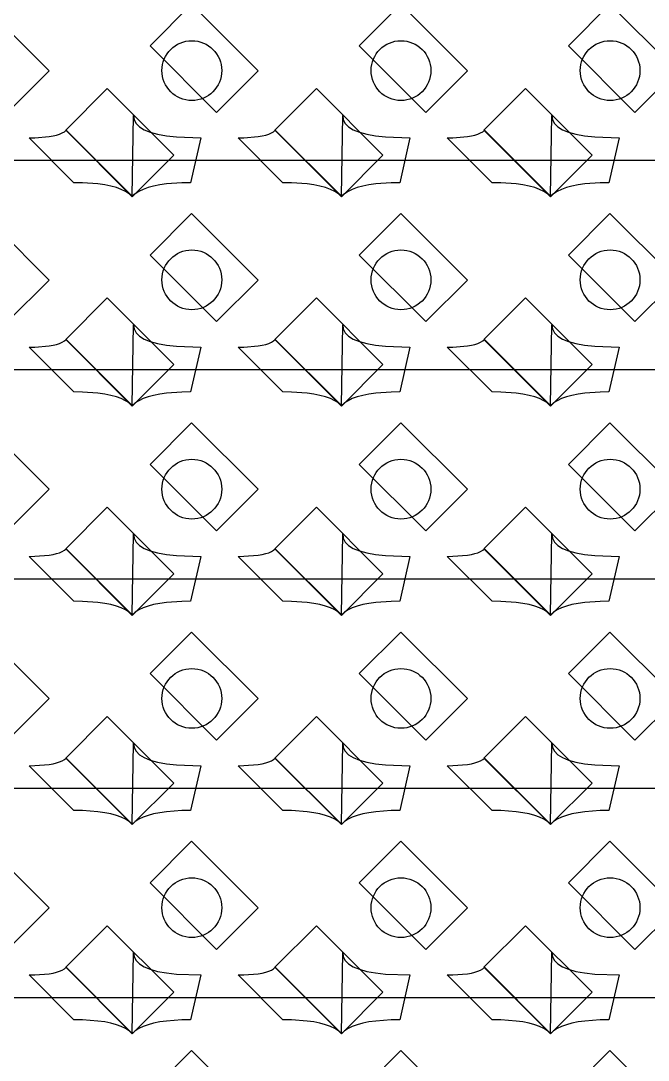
# Model space of a CAD drawing. Header units: inches. Extents: x 0.07 to 4.39, y 0.05 to 2.95.
# Drawn here: x 1.2628 to 1.4728, y 0.829 to 1.1767 of the extents above; entities that cross this region are included whole.
import ezdxf

# ---------------------------------------------------------------- set-up
doc = ezdxf.new("R2010")
doc.units = ezdxf.units.IN
doc.header["$MEASUREMENT"] = 0
doc.layers.add('Top Layer', color=1, linetype='Continuous')

# ---------------------------------------------------------------- blocks, each defined once
blk = doc.blocks.new('0805_P_______________798')
at = {"layer": 'Top Layer'}
for p, q in [((-0.03937, 0.01575), (-0.01969, 0.01575)), ((-0.03937, -0.01575), (-0.03937, 0.01575)), ((-0.01969, 0.01575), (-0.01969, -0.01575)), ((0.01969, 0.01575), (0.03937, 0.01575)), ((0.01969, -0.01575), (0.01969, 0.01575)), ((0.03937, 0.01575), (0.03937, -0.01575)), ((-0.01969, -0.01575), (-0.03937, -0.01575)), ((0.03937, -0.01575), (0.01969, -0.01575))]:
    blk.add_line(p, q, dxfattribs=at)
blk = doc.blocks.new('0805_P_______________799')
at = {"layer": 'Top Layer'}
for p, q in [((-0.03937, 0.01575), (-0.01969, 0.01575)), ((-0.03937, -0.01575), (-0.03937, 0.01575)), ((-0.01969, 0.01575), (-0.01969, -0.01575)), ((0.01969, 0.01575), (0.03937, 0.01575)), ((0.01969, -0.01575), (0.01969, 0.01575)), ((0.03937, 0.01575), (0.03937, -0.01575)), ((-0.01969, -0.01575), (-0.03937, -0.01575)), ((0.03937, -0.01575), (0.01969, -0.01575))]:
    blk.add_line(p, q, dxfattribs=at)
blk = doc.blocks.new('0805_P_______________800')
at = {"layer": 'Top Layer'}
for p, q in [((-0.03937, 0.01575), (-0.01969, 0.01575)), ((-0.03937, -0.01575), (-0.03937, 0.01575)), ((-0.01969, 0.01575), (-0.01969, -0.01575)), ((0.01969, 0.01575), (0.03937, 0.01575)), ((0.01969, -0.01575), (0.01969, 0.01575)), ((0.03937, 0.01575), (0.03937, -0.01575)), ((-0.01969, -0.01575), (-0.03937, -0.01575)), ((0.03937, -0.01575), (0.01969, -0.01575))]:
    blk.add_line(p, q, dxfattribs=at)
blk = doc.blocks.new('0805_P_______________801')
at = {"layer": 'Top Layer'}
for p, q in [((-0.03937, 0.01575), (-0.01969, 0.01575)), ((-0.03937, -0.01575), (-0.03937, 0.01575)), ((-0.01969, 0.01575), (-0.01969, -0.01575)), ((0.01969, 0.01575), (0.03937, 0.01575)), ((0.01969, -0.01575), (0.01969, 0.01575)), ((0.03937, 0.01575), (0.03937, -0.01575)), ((-0.01969, -0.01575), (-0.03937, -0.01575)), ((0.03937, -0.01575), (0.01969, -0.01575))]:
    blk.add_line(p, q, dxfattribs=at)
blk = doc.blocks.new('0805_P_______________838')
at = {"layer": 'Top Layer'}
for p, q in [((-0.03937, 0.01575), (-0.01969, 0.01575)), ((-0.03937, -0.01575), (-0.03937, 0.01575)), ((-0.01969, 0.01575), (-0.01969, -0.01575)), ((0.01969, 0.01575), (0.03937, 0.01575)), ((0.01969, -0.01575), (0.01969, 0.01575)), ((0.03937, 0.01575), (0.03937, -0.01575)), ((-0.01969, -0.01575), (-0.03937, -0.01575)), ((0.03937, -0.01575), (0.01969, -0.01575))]:
    blk.add_line(p, q, dxfattribs=at)
blk = doc.blocks.new('0805_P_______________839')
at = {"layer": 'Top Layer'}
for p, q in [((-0.03937, 0.01575), (-0.01969, 0.01575)), ((-0.03937, -0.01575), (-0.03937, 0.01575)), ((-0.01969, 0.01575), (-0.01969, -0.01575)), ((0.01969, 0.01575), (0.03937, 0.01575)), ((0.01969, -0.01575), (0.01969, 0.01575)), ((0.03937, 0.01575), (0.03937, -0.01575)), ((-0.01969, -0.01575), (-0.03937, -0.01575)), ((0.03937, -0.01575), (0.01969, -0.01575))]:
    blk.add_line(p, q, dxfattribs=at)
blk = doc.blocks.new('0805_P_______________840')
at = {"layer": 'Top Layer'}
for p, q in [((-0.03937, 0.01575), (-0.01969, 0.01575)), ((-0.03937, -0.01575), (-0.03937, 0.01575)), ((-0.01969, 0.01575), (-0.01969, -0.01575)), ((0.01969, 0.01575), (0.03937, 0.01575)), ((0.01969, -0.01575), (0.01969, 0.01575)), ((0.03937, 0.01575), (0.03937, -0.01575)), ((-0.01969, -0.01575), (-0.03937, -0.01575)), ((0.03937, -0.01575), (0.01969, -0.01575))]:
    blk.add_line(p, q, dxfattribs=at)
blk = doc.blocks.new('0805_P_______________841')
at = {"layer": 'Top Layer'}
for p, q in [((-0.03937, 0.01575), (-0.01969, 0.01575)), ((-0.03937, -0.01575), (-0.03937, 0.01575)), ((-0.01969, 0.01575), (-0.01969, -0.01575)), ((0.01969, 0.01575), (0.03937, 0.01575)), ((0.01969, -0.01575), (0.01969, 0.01575)), ((0.03937, 0.01575), (0.03937, -0.01575)), ((-0.01969, -0.01575), (-0.03937, -0.01575)), ((0.03937, -0.01575), (0.01969, -0.01575))]:
    blk.add_line(p, q, dxfattribs=at)
blk = doc.blocks.new('0805_P_______________878')
at = {"layer": 'Top Layer'}
for p, q in [((-0.03937, 0.01575), (-0.01969, 0.01575)), ((-0.03937, -0.01575), (-0.03937, 0.01575)), ((-0.01969, 0.01575), (-0.01969, -0.01575)), ((0.01969, 0.01575), (0.03937, 0.01575)), ((0.01969, -0.01575), (0.01969, 0.01575)), ((0.03937, 0.01575), (0.03937, -0.01575)), ((-0.01969, -0.01575), (-0.03937, -0.01575)), ((0.03937, -0.01575), (0.01969, -0.01575))]:
    blk.add_line(p, q, dxfattribs=at)
blk = doc.blocks.new('0805_P_______________879')
at = {"layer": 'Top Layer'}
for p, q in [((-0.03937, 0.01575), (-0.01969, 0.01575)), ((-0.03937, -0.01575), (-0.03937, 0.01575)), ((-0.01969, 0.01575), (-0.01969, -0.01575)), ((0.01969, 0.01575), (0.03937, 0.01575)), ((0.01969, -0.01575), (0.01969, 0.01575)), ((0.03937, 0.01575), (0.03937, -0.01575)), ((-0.01969, -0.01575), (-0.03937, -0.01575)), ((0.03937, -0.01575), (0.01969, -0.01575))]:
    blk.add_line(p, q, dxfattribs=at)
blk = doc.blocks.new('0805_P_______________880')
at = {"layer": 'Top Layer'}
for p, q in [((-0.03937, 0.01575), (-0.01969, 0.01575)), ((-0.03937, -0.01575), (-0.03937, 0.01575)), ((-0.01969, 0.01575), (-0.01969, -0.01575)), ((0.01969, 0.01575), (0.03937, 0.01575)), ((0.01969, -0.01575), (0.01969, 0.01575)), ((0.03937, 0.01575), (0.03937, -0.01575)), ((-0.01969, -0.01575), (-0.03937, -0.01575)), ((0.03937, -0.01575), (0.01969, -0.01575))]:
    blk.add_line(p, q, dxfattribs=at)
blk = doc.blocks.new('0805_P_______________881')
at = {"layer": 'Top Layer'}
for p, q in [((-0.03937, 0.01575), (-0.01969, 0.01575)), ((-0.03937, -0.01575), (-0.03937, 0.01575)), ((-0.01969, 0.01575), (-0.01969, -0.01575)), ((0.01969, 0.01575), (0.03937, 0.01575)), ((0.01969, -0.01575), (0.01969, 0.01575)), ((0.03937, 0.01575), (0.03937, -0.01575)), ((-0.01969, -0.01575), (-0.03937, -0.01575)), ((0.03937, -0.01575), (0.01969, -0.01575))]:
    blk.add_line(p, q, dxfattribs=at)
blk = doc.blocks.new('0805_P_______________918')
at = {"layer": 'Top Layer'}
for p, q in [((-0.03937, 0.01575), (-0.01969, 0.01575)), ((-0.03937, -0.01575), (-0.03937, 0.01575)), ((-0.01969, 0.01575), (-0.01969, -0.01575)), ((0.01969, 0.01575), (0.03937, 0.01575)), ((0.01969, -0.01575), (0.01969, 0.01575)), ((0.03937, 0.01575), (0.03937, -0.01575)), ((-0.01969, -0.01575), (-0.03937, -0.01575)), ((0.03937, -0.01575), (0.01969, -0.01575))]:
    blk.add_line(p, q, dxfattribs=at)
blk = doc.blocks.new('0805_P_______________919')
at = {"layer": 'Top Layer'}
for p, q in [((-0.03937, 0.01575), (-0.01969, 0.01575)), ((-0.03937, -0.01575), (-0.03937, 0.01575)), ((-0.01969, 0.01575), (-0.01969, -0.01575)), ((0.01969, 0.01575), (0.03937, 0.01575)), ((0.01969, -0.01575), (0.01969, 0.01575)), ((0.03937, 0.01575), (0.03937, -0.01575)), ((-0.01969, -0.01575), (-0.03937, -0.01575)), ((0.03937, -0.01575), (0.01969, -0.01575))]:
    blk.add_line(p, q, dxfattribs=at)
blk = doc.blocks.new('0805_P_______________920')
at = {"layer": 'Top Layer'}
for p, q in [((-0.03937, 0.01575), (-0.01969, 0.01575)), ((-0.03937, -0.01575), (-0.03937, 0.01575)), ((-0.01969, 0.01575), (-0.01969, -0.01575)), ((0.01969, 0.01575), (0.03937, 0.01575)), ((0.01969, -0.01575), (0.01969, 0.01575)), ((0.03937, 0.01575), (0.03937, -0.01575)), ((-0.01969, -0.01575), (-0.03937, -0.01575)), ((0.03937, -0.01575), (0.01969, -0.01575))]:
    blk.add_line(p, q, dxfattribs=at)
blk = doc.blocks.new('0805_P_______________921')
at = {"layer": 'Top Layer'}
for p, q in [((-0.03937, 0.01575), (-0.01969, 0.01575)), ((-0.03937, -0.01575), (-0.03937, 0.01575)), ((-0.01969, 0.01575), (-0.01969, -0.01575)), ((0.01969, 0.01575), (0.03937, 0.01575)), ((0.01969, -0.01575), (0.01969, 0.01575)), ((0.03937, 0.01575), (0.03937, -0.01575)), ((-0.01969, -0.01575), (-0.03937, -0.01575)), ((0.03937, -0.01575), (0.01969, -0.01575))]:
    blk.add_line(p, q, dxfattribs=at)
blk = doc.blocks.new('0805_P_______________958')
at = {"layer": 'Top Layer'}
for p, q in [((-0.03937, 0.01575), (-0.01969, 0.01575)), ((-0.03937, -0.01575), (-0.03937, 0.01575)), ((-0.01969, 0.01575), (-0.01969, -0.01575)), ((0.01969, 0.01575), (0.03937, 0.01575)), ((0.01969, -0.01575), (0.01969, 0.01575)), ((0.03937, 0.01575), (0.03937, -0.01575)), ((-0.01969, -0.01575), (-0.03937, -0.01575)), ((0.03937, -0.01575), (0.01969, -0.01575))]:
    blk.add_line(p, q, dxfattribs=at)
blk = doc.blocks.new('0805_P_______________959')
at = {"layer": 'Top Layer'}
for p, q in [((-0.03937, 0.01575), (-0.01969, 0.01575)), ((-0.03937, -0.01575), (-0.03937, 0.01575)), ((-0.01969, 0.01575), (-0.01969, -0.01575)), ((0.01969, 0.01575), (0.03937, 0.01575)), ((0.01969, -0.01575), (0.01969, 0.01575)), ((0.03937, 0.01575), (0.03937, -0.01575)), ((-0.01969, -0.01575), (-0.03937, -0.01575)), ((0.03937, -0.01575), (0.01969, -0.01575))]:
    blk.add_line(p, q, dxfattribs=at)
blk = doc.blocks.new('0805_P_______________960')
at = {"layer": 'Top Layer'}
for p, q in [((-0.03937, 0.01575), (-0.01969, 0.01575)), ((-0.03937, -0.01575), (-0.03937, 0.01575)), ((-0.01969, 0.01575), (-0.01969, -0.01575)), ((0.01969, 0.01575), (0.03937, 0.01575)), ((0.01969, -0.01575), (0.01969, 0.01575)), ((0.03937, 0.01575), (0.03937, -0.01575)), ((-0.01969, -0.01575), (-0.03937, -0.01575)), ((0.03937, -0.01575), (0.01969, -0.01575))]:
    blk.add_line(p, q, dxfattribs=at)
blk = doc.blocks.new('0805_P_______________961')
at = {"layer": 'Top Layer'}
for p, q in [((-0.03937, 0.01575), (-0.01969, 0.01575)), ((-0.03937, -0.01575), (-0.03937, 0.01575)), ((-0.01969, 0.01575), (-0.01969, -0.01575)), ((0.01969, 0.01575), (0.03937, 0.01575)), ((0.01969, -0.01575), (0.01969, 0.01575)), ((0.03937, 0.01575), (0.03937, -0.01575)), ((-0.01969, -0.01575), (-0.03937, -0.01575)), ((0.03937, -0.01575), (0.01969, -0.01575))]:
    blk.add_line(p, q, dxfattribs=at)
blk = doc.blocks.new('0805_P_______________998')
at = {"layer": 'Top Layer'}
for p, q in [((-0.03937, 0.01575), (-0.01969, 0.01575)), ((-0.03937, -0.01575), (-0.03937, 0.01575)), ((-0.01969, 0.01575), (-0.01969, -0.01575)), ((0.01969, 0.01575), (0.03937, 0.01575)), ((0.01969, -0.01575), (0.01969, 0.01575)), ((0.03937, 0.01575), (0.03937, -0.01575)), ((-0.01969, -0.01575), (-0.03937, -0.01575)), ((0.03937, -0.01575), (0.01969, -0.01575))]:
    blk.add_line(p, q, dxfattribs=at)
blk = doc.blocks.new('0805_P_______________999')
at = {"layer": 'Top Layer'}
for p, q in [((-0.03937, 0.01575), (-0.01969, 0.01575)), ((-0.03937, -0.01575), (-0.03937, 0.01575)), ((-0.01969, 0.01575), (-0.01969, -0.01575)), ((0.01969, 0.01575), (0.03937, 0.01575)), ((0.01969, -0.01575), (0.01969, 0.01575)), ((0.03937, 0.01575), (0.03937, -0.01575)), ((-0.01969, -0.01575), (-0.03937, -0.01575)), ((0.03937, -0.01575), (0.01969, -0.01575))]:
    blk.add_line(p, q, dxfattribs=at)
blk = doc.blocks.new('0805_P_______________1000')
at = {"layer": 'Top Layer'}
for p, q in [((-0.03937, 0.01575), (-0.01969, 0.01575)), ((-0.03937, -0.01575), (-0.03937, 0.01575)), ((-0.01969, 0.01575), (-0.01969, -0.01575)), ((0.01969, 0.01575), (0.03937, 0.01575)), ((0.01969, -0.01575), (0.01969, 0.01575)), ((0.03937, 0.01575), (0.03937, -0.01575)), ((-0.01969, -0.01575), (-0.03937, -0.01575)), ((0.03937, -0.01575), (0.01969, -0.01575))]:
    blk.add_line(p, q, dxfattribs=at)
blk = doc.blocks.new('0805_P_______________1001')
at = {"layer": 'Top Layer'}
for p, q in [((-0.03937, 0.01575), (-0.01969, 0.01575)), ((-0.03937, -0.01575), (-0.03937, 0.01575)), ((-0.01969, 0.01575), (-0.01969, -0.01575)), ((0.01969, 0.01575), (0.03937, 0.01575)), ((0.01969, -0.01575), (0.01969, 0.01575)), ((0.03937, 0.01575), (0.03937, -0.01575)), ((-0.01969, -0.01575), (-0.03937, -0.01575)), ((0.03937, -0.01575), (0.01969, -0.01575))]:
    blk.add_line(p, q, dxfattribs=at)

msp = doc.modelspace()

# ---------------------------------------------------------------- linework, layer by layer
at = {"layer": 'Top Layer'}
for p, q in [((1.30005, 1.11795), (1.30051, 1.145)), ((1.30051, 1.145), (1.30071, 1.14358)), ((1.37005, 1.11795), (1.37051, 1.145)), ((1.37051, 1.145), (1.37071, 1.14358)), ((1.44005, 1.11795), (1.44051, 1.145)), ((1.44051, 1.145), (1.44071, 1.14358)), ((1.30071, 1.14358), (1.30137, 1.1423)), ((1.30137, 1.1423), (1.30248, 1.14118)), ((1.30248, 1.14118), (1.30405, 1.1402)), ((1.37071, 1.14358), (1.37137, 1.1423)), ((1.37137, 1.1423), (1.37248, 1.14118)), ((1.37248, 1.14118), (1.37405, 1.1402)), ((1.44071, 1.14358), (1.44137, 1.1423)), ((1.44137, 1.1423), (1.44248, 1.14118)), ((1.44248, 1.14118), (1.44405, 1.1402)), ((1.26551, 1.1375), (1.26741, 1.13753)), ((1.28051, 1.1225), (1.26551, 1.1375)), ((1.26741, 1.13753), (1.27225, 1.13791)), ((1.27225, 1.13791), (1.27356, 1.13814)), ((1.27356, 1.13814), (1.27474, 1.13842)), ((1.27474, 1.13842), (1.27576, 1.13875)), ((1.27576, 1.13875), (1.27664, 1.13914)), ((1.27664, 1.13914), (1.27737, 1.13957)), ((1.27737, 1.13957), (1.27795, 1.14006)), ((1.27795, 1.14006), (1.30005, 1.11795)), ((1.30405, 1.1402), (1.30607, 1.13938)), ((1.30607, 1.13938), (1.30855, 1.1387)), ((1.30855, 1.1387), (1.31148, 1.13817)), ((1.31148, 1.13817), (1.31487, 1.1378)), ((1.31487, 1.1378), (1.32301, 1.1375)), ((1.32301, 1.1375), (1.3196, 1.1225)), ((1.33551, 1.1375), (1.33741, 1.13753)), ((1.35051, 1.1225), (1.33551, 1.1375)), ((1.33741, 1.13753), (1.34225, 1.13791)), ((1.34225, 1.13791), (1.34356, 1.13814)), ((1.34356, 1.13814), (1.34474, 1.13842)), ((1.34474, 1.13842), (1.34576, 1.13875)), ((1.34576, 1.13875), (1.34664, 1.13914)), ((1.34664, 1.13914), (1.34737, 1.13957)), ((1.34737, 1.13957), (1.34795, 1.14006)), ((1.34795, 1.14006), (1.37005, 1.11795)), ((1.37405, 1.1402), (1.37607, 1.13938)), ((1.37607, 1.13938), (1.37855, 1.1387)), ((1.37855, 1.1387), (1.38148, 1.13817)), ((1.38148, 1.13817), (1.38487, 1.1378)), ((1.38487, 1.1378), (1.39301, 1.1375)), ((1.39301, 1.1375), (1.3896, 1.1225)), ((1.40551, 1.1375), (1.40741, 1.13753)), ((1.42051, 1.1225), (1.40551, 1.1375)), ((1.40741, 1.13753), (1.41225, 1.13791)), ((1.41225, 1.13791), (1.41356, 1.13814)), ((1.41356, 1.13814), (1.41474, 1.13842)), ((1.41474, 1.13842), (1.41576, 1.13875)), ((1.41576, 1.13875), (1.41664, 1.13914)), ((1.41664, 1.13914), (1.41737, 1.13957)), ((1.41737, 1.13957), (1.41795, 1.14006)), ((1.41795, 1.14006), (1.44005, 1.11795)), ((1.44405, 1.1402), (1.44607, 1.13938)), ((1.44607, 1.13938), (1.44855, 1.1387)), ((1.44855, 1.1387), (1.45148, 1.13817)), ((1.45148, 1.13817), (1.45487, 1.1378)), ((1.45487, 1.1378), (1.46301, 1.1375)), ((1.46301, 1.1375), (1.4596, 1.1225)), ((1.22588, 1.13), (1.29588, 1.13)), ((1.29588, 1.13), (1.64588, 1.13)), ((1.2834, 1.12245), (1.28051, 1.1225)), ((1.28857, 1.12209), (1.2834, 1.12245)), ((1.29084, 1.12177), (1.28857, 1.12209)), ((1.2929, 1.12136), (1.29084, 1.12177)), ((1.29475, 1.12086), (1.2929, 1.12136)), ((1.29639, 1.12027), (1.29475, 1.12086)), ((1.29782, 1.11959), (1.29639, 1.12027)), ((1.29904, 1.11882), (1.29782, 1.11959)), ((1.30229, 1.11959), (1.30107, 1.11882)), ((1.30372, 1.12027), (1.30229, 1.11959)), ((1.30536, 1.12086), (1.30372, 1.12027)), ((1.30721, 1.12136), (1.30536, 1.12086)), ((1.30927, 1.12177), (1.30721, 1.12136)), ((1.31154, 1.12209), (1.30927, 1.12177)), ((1.31671, 1.12245), (1.31154, 1.12209)), ((1.3196, 1.1225), (1.31671, 1.12245)), ((1.3534, 1.12245), (1.35051, 1.1225)), ((1.35857, 1.12209), (1.3534, 1.12245)), ((1.36084, 1.12177), (1.35857, 1.12209)), ((1.3629, 1.12136), (1.36084, 1.12177)), ((1.36475, 1.12086), (1.3629, 1.12136)), ((1.36639, 1.12027), (1.36475, 1.12086)), ((1.36782, 1.11959), (1.36639, 1.12027)), ((1.36904, 1.11882), (1.36782, 1.11959)), ((1.37229, 1.11959), (1.37107, 1.11882)), ((1.37372, 1.12027), (1.37229, 1.11959)), ((1.37536, 1.12086), (1.37372, 1.12027)), ((1.37721, 1.12136), (1.37536, 1.12086)), ((1.37927, 1.12177), (1.37721, 1.12136)), ((1.38154, 1.12209), (1.37927, 1.12177)), ((1.38671, 1.12245), (1.38154, 1.12209)), ((1.3896, 1.1225), (1.38671, 1.12245)), ((1.4234, 1.12245), (1.42051, 1.1225)), ((1.42857, 1.12209), (1.4234, 1.12245)), ((1.43084, 1.12177), (1.42857, 1.12209)), ((1.4329, 1.12136), (1.43084, 1.12177)), ((1.43475, 1.12086), (1.4329, 1.12136)), ((1.43639, 1.12027), (1.43475, 1.12086)), ((1.43782, 1.11959), (1.43639, 1.12027)), ((1.43904, 1.11882), (1.43782, 1.11959)), ((1.44229, 1.11959), (1.44107, 1.11882)), ((1.44372, 1.12027), (1.44229, 1.11959)), ((1.44536, 1.12086), (1.44372, 1.12027)), ((1.44721, 1.12136), (1.44536, 1.12086)), ((1.44927, 1.12177), (1.44721, 1.12136)), ((1.45154, 1.12209), (1.44927, 1.12177)), ((1.45671, 1.12245), (1.45154, 1.12209)), ((1.4596, 1.1225), (1.45671, 1.12245)), ((1.30005, 1.11795), (1.29904, 1.11882)), ((1.30107, 1.11882), (1.30005, 1.11795)), ((1.37005, 1.11795), (1.36904, 1.11882)), ((1.37107, 1.11882), (1.37005, 1.11795)), ((1.44005, 1.11795), (1.43904, 1.11882)), ((1.44107, 1.11882), (1.44005, 1.11795)), ((1.30005, 1.04795), (1.30051, 1.075)), ((1.30051, 1.075), (1.30071, 1.07357)), ((1.37005, 1.04795), (1.37051, 1.075)), ((1.37051, 1.075), (1.37071, 1.07357)), ((1.44005, 1.04795), (1.44051, 1.075)), ((1.44051, 1.075), (1.44071, 1.07357)), ((1.30071, 1.07357), (1.30137, 1.0723)), ((1.30137, 1.0723), (1.30248, 1.07117)), ((1.30248, 1.07117), (1.30405, 1.0702)), ((1.37071, 1.07357), (1.37137, 1.0723)), ((1.37137, 1.0723), (1.37248, 1.07117)), ((1.37248, 1.07117), (1.37405, 1.0702)), ((1.44071, 1.07357), (1.44137, 1.0723)), ((1.44137, 1.0723), (1.44248, 1.07117)), ((1.44248, 1.07117), (1.44405, 1.0702)), ((1.26551, 1.0675), (1.26741, 1.06753)), ((1.28051, 1.0525), (1.26551, 1.0675)), ((1.26741, 1.06753), (1.27225, 1.06791)), ((1.27225, 1.06791), (1.27356, 1.06814)), ((1.27356, 1.06814), (1.27474, 1.06842)), ((1.27474, 1.06842), (1.27576, 1.06875)), ((1.27576, 1.06875), (1.27664, 1.06914)), ((1.27664, 1.06914), (1.27737, 1.06957)), ((1.27737, 1.06957), (1.27795, 1.07005)), ((1.27795, 1.07005), (1.30005, 1.04795)), ((1.30405, 1.0702), (1.30607, 1.06937)), ((1.30607, 1.06937), (1.30855, 1.0687)), ((1.30855, 1.0687), (1.31148, 1.06818)), ((1.31148, 1.06818), (1.31487, 1.0678)), ((1.31487, 1.0678), (1.32301, 1.0675)), ((1.32301, 1.0675), (1.3196, 1.0525)), ((1.33551, 1.0675), (1.33741, 1.06753)), ((1.35051, 1.0525), (1.33551, 1.0675)), ((1.33741, 1.06753), (1.34225, 1.06791)), ((1.34225, 1.06791), (1.34356, 1.06814)), ((1.34356, 1.06814), (1.34474, 1.06842)), ((1.34474, 1.06842), (1.34576, 1.06875)), ((1.34576, 1.06875), (1.34664, 1.06914)), ((1.34664, 1.06914), (1.34737, 1.06957)), ((1.34737, 1.06957), (1.34795, 1.07005)), ((1.34795, 1.07005), (1.37005, 1.04795)), ((1.37405, 1.0702), (1.37607, 1.06937)), ((1.37607, 1.06937), (1.37855, 1.0687)), ((1.37855, 1.0687), (1.38148, 1.06818)), ((1.38148, 1.06818), (1.38487, 1.0678)), ((1.38487, 1.0678), (1.39301, 1.0675)), ((1.39301, 1.0675), (1.3896, 1.0525)), ((1.40551, 1.0675), (1.40741, 1.06753)), ((1.42051, 1.0525), (1.40551, 1.0675)), ((1.40741, 1.06753), (1.41225, 1.06791)), ((1.41225, 1.06791), (1.41356, 1.06814)), ((1.41356, 1.06814), (1.41474, 1.06842)), ((1.41474, 1.06842), (1.41576, 1.06875)), ((1.41576, 1.06875), (1.41664, 1.06914)), ((1.41664, 1.06914), (1.41737, 1.06957)), ((1.41737, 1.06957), (1.41795, 1.07005)), ((1.41795, 1.07005), (1.44005, 1.04795)), ((1.44405, 1.0702), (1.44607, 1.06937)), ((1.44607, 1.06937), (1.44855, 1.0687)), ((1.44855, 1.0687), (1.45148, 1.06818)), ((1.45148, 1.06818), (1.45487, 1.0678)), ((1.45487, 1.0678), (1.46301, 1.0675)), ((1.46301, 1.0675), (1.4596, 1.0525)), ((1.22588, 1.06), (1.29588, 1.06)), ((1.29588, 1.06), (1.37006, 1.06)), ((1.37006, 1.06), (1.51005, 1.06)), ((1.2834, 1.05245), (1.28051, 1.0525)), ((1.28857, 1.05209), (1.2834, 1.05245)), ((1.29084, 1.05177), (1.28857, 1.05209)), ((1.2929, 1.05136), (1.29084, 1.05177)), ((1.29475, 1.05086), (1.2929, 1.05136)), ((1.29639, 1.05027), (1.29475, 1.05086)), ((1.29782, 1.04959), (1.29639, 1.05027)), ((1.30372, 1.05027), (1.30229, 1.04959)), ((1.30536, 1.05086), (1.30372, 1.05027)), ((1.30721, 1.05136), (1.30536, 1.05086)), ((1.30927, 1.05177), (1.30721, 1.05136)), ((1.31154, 1.05209), (1.30927, 1.05177)), ((1.31671, 1.05245), (1.31154, 1.05209)), ((1.3196, 1.0525), (1.31671, 1.05245)), ((1.3534, 1.05245), (1.35051, 1.0525)), ((1.35857, 1.05209), (1.3534, 1.05245)), ((1.36084, 1.05177), (1.35857, 1.05209)), ((1.3629, 1.05136), (1.36084, 1.05177)), ((1.36475, 1.05086), (1.3629, 1.05136)), ((1.36639, 1.05027), (1.36475, 1.05086)), ((1.36782, 1.04959), (1.36639, 1.05027)), ((1.37372, 1.05027), (1.37229, 1.04959)), ((1.37536, 1.05086), (1.37372, 1.05027)), ((1.37721, 1.05136), (1.37536, 1.05086)), ((1.37927, 1.05177), (1.37721, 1.05136)), ((1.38154, 1.05209), (1.37927, 1.05177)), ((1.38671, 1.05245), (1.38154, 1.05209)), ((1.3896, 1.0525), (1.38671, 1.05245)), ((1.4234, 1.05245), (1.42051, 1.0525)), ((1.42857, 1.05209), (1.4234, 1.05245)), ((1.43084, 1.05177), (1.42857, 1.05209)), ((1.4329, 1.05136), (1.43084, 1.05177)), ((1.43475, 1.05086), (1.4329, 1.05136)), ((1.43639, 1.05027), (1.43475, 1.05086)), ((1.43782, 1.04959), (1.43639, 1.05027)), ((1.44372, 1.05027), (1.44229, 1.04959)), ((1.44536, 1.05086), (1.44372, 1.05027)), ((1.44721, 1.05136), (1.44536, 1.05086)), ((1.44927, 1.05177), (1.44721, 1.05136)), ((1.45154, 1.05209), (1.44927, 1.05177)), ((1.45671, 1.05245), (1.45154, 1.05209)), ((1.4596, 1.0525), (1.45671, 1.05245)), ((1.29904, 1.04882), (1.29782, 1.04959)), ((1.30005, 1.04795), (1.29904, 1.04882)), ((1.30107, 1.04882), (1.30005, 1.04795)), ((1.30229, 1.04959), (1.30107, 1.04882)), ((1.36904, 1.04882), (1.36782, 1.04959)), ((1.37005, 1.04795), (1.36904, 1.04882)), ((1.37107, 1.04882), (1.37005, 1.04795)), ((1.37229, 1.04959), (1.37107, 1.04882)), ((1.43904, 1.04882), (1.43782, 1.04959)), ((1.44005, 1.04795), (1.43904, 1.04882)), ((1.44107, 1.04882), (1.44005, 1.04795)), ((1.44229, 1.04959), (1.44107, 1.04882)), ((1.30005, 0.97795), (1.30051, 1.005)), ((1.30051, 1.005), (1.30071, 1.00358)), ((1.37005, 0.97795), (1.37051, 1.005)), ((1.37051, 1.005), (1.37071, 1.00358)), ((1.44005, 0.97795), (1.44051, 1.005)), ((1.44051, 1.005), (1.44071, 1.00358)), ((1.30071, 1.00358), (1.30137, 1.0023)), ((1.30137, 1.0023), (1.30248, 1.00117)), ((1.37071, 1.00358), (1.37137, 1.0023)), ((1.37137, 1.0023), (1.37248, 1.00117)), ((1.44071, 1.00358), (1.44137, 1.0023)), ((1.44137, 1.0023), (1.44248, 1.00117)), ((1.26741, 0.99753), (1.27225, 0.99791)), ((1.27225, 0.99791), (1.27356, 0.99814)), ((1.27356, 0.99814), (1.27474, 0.99842)), ((1.27474, 0.99842), (1.27576, 0.99875)), ((1.27576, 0.99875), (1.27664, 0.99914)), ((1.27664, 0.99914), (1.27737, 0.99957)), ((1.27737, 0.99957), (1.27795, 1.00005)), ((1.27795, 1.00005), (1.30005, 0.97795)), ((1.30248, 1.00117), (1.30405, 1.0002)), ((1.30405, 1.0002), (1.30607, 0.99938)), ((1.30607, 0.99938), (1.30855, 0.9987)), ((1.30855, 0.9987), (1.31148, 0.99818)), ((1.31148, 0.99818), (1.31487, 0.9978)), ((1.33741, 0.99753), (1.34225, 0.99791)), ((1.34225, 0.99791), (1.34356, 0.99814)), ((1.34356, 0.99814), (1.34474, 0.99842)), ((1.34474, 0.99842), (1.34576, 0.99875)), ((1.34576, 0.99875), (1.34664, 0.99914)), ((1.34664, 0.99914), (1.34737, 0.99957)), ((1.34737, 0.99957), (1.34795, 1.00005)), ((1.34795, 1.00005), (1.37005, 0.97795)), ((1.37248, 1.00117), (1.37405, 1.0002)), ((1.37405, 1.0002), (1.37607, 0.99938)), ((1.37607, 0.99938), (1.37855, 0.9987)), ((1.37855, 0.9987), (1.38148, 0.99818)), ((1.38148, 0.99818), (1.38487, 0.9978)), ((1.40741, 0.99753), (1.41225, 0.99791)), ((1.41225, 0.99791), (1.41356, 0.99814)), ((1.41356, 0.99814), (1.41474, 0.99842)), ((1.41474, 0.99842), (1.41576, 0.99875)), ((1.41576, 0.99875), (1.41664, 0.99914)), ((1.41664, 0.99914), (1.41737, 0.99957)), ((1.41737, 0.99957), (1.41795, 1.00005)), ((1.41795, 1.00005), (1.44005, 0.97795)), ((1.44248, 1.00117), (1.44405, 1.0002)), ((1.44405, 1.0002), (1.44607, 0.99938)), ((1.44607, 0.99938), (1.44855, 0.9987)), ((1.44855, 0.9987), (1.45148, 0.99818)), ((1.45148, 0.99818), (1.45487, 0.9978)), ((1.26551, 0.9975), (1.26741, 0.99753)), ((1.28051, 0.9825), (1.26551, 0.9975)), ((1.31487, 0.9978), (1.32301, 0.9975)), ((1.32301, 0.9975), (1.3196, 0.9825)), ((1.33551, 0.9975), (1.33741, 0.99753)), ((1.35051, 0.9825), (1.33551, 0.9975)), ((1.38487, 0.9978), (1.39301, 0.9975)), ((1.39301, 0.9975), (1.3896, 0.9825)), ((1.40551, 0.9975), (1.40741, 0.99753)), ((1.42051, 0.9825), (1.40551, 0.9975)), ((1.45487, 0.9978), (1.46301, 0.9975)), ((1.46301, 0.9975), (1.4596, 0.9825)), ((1.22588, 0.99), (1.29588, 0.99)), ((1.29588, 0.99), (1.50588, 0.99)), ((1.2834, 0.98245), (1.28051, 0.9825)), ((1.28857, 0.98209), (1.2834, 0.98245)), ((1.29084, 0.98177), (1.28857, 0.98209)), ((1.2929, 0.98136), (1.29084, 0.98177)), ((1.29475, 0.98086), (1.2929, 0.98136)), ((1.29639, 0.98027), (1.29475, 0.98086)), ((1.30536, 0.98086), (1.30372, 0.98027)), ((1.30721, 0.98136), (1.30536, 0.98086)), ((1.30927, 0.98177), (1.30721, 0.98136)), ((1.31154, 0.98209), (1.30927, 0.98177)), ((1.31671, 0.98245), (1.31154, 0.98209)), ((1.3196, 0.9825), (1.31671, 0.98245)), ((1.3534, 0.98245), (1.35051, 0.9825)), ((1.35857, 0.98209), (1.3534, 0.98245)), ((1.36084, 0.98177), (1.35857, 0.98209)), ((1.3629, 0.98136), (1.36084, 0.98177)), ((1.36475, 0.98086), (1.3629, 0.98136)), ((1.36639, 0.98027), (1.36475, 0.98086)), ((1.37536, 0.98086), (1.37372, 0.98027)), ((1.37721, 0.98136), (1.37536, 0.98086)), ((1.37927, 0.98177), (1.37721, 0.98136)), ((1.38154, 0.98209), (1.37927, 0.98177)), ((1.38671, 0.98245), (1.38154, 0.98209)), ((1.3896, 0.9825), (1.38671, 0.98245)), ((1.4234, 0.98245), (1.42051, 0.9825)), ((1.42857, 0.98209), (1.4234, 0.98245)), ((1.43084, 0.98177), (1.42857, 0.98209)), ((1.4329, 0.98136), (1.43084, 0.98177)), ((1.43475, 0.98086), (1.4329, 0.98136)), ((1.43639, 0.98027), (1.43475, 0.98086)), ((1.44536, 0.98086), (1.44372, 0.98027)), ((1.44721, 0.98136), (1.44536, 0.98086)), ((1.44927, 0.98177), (1.44721, 0.98136)), ((1.45154, 0.98209), (1.44927, 0.98177)), ((1.45671, 0.98245), (1.45154, 0.98209)), ((1.4596, 0.9825), (1.45671, 0.98245)), ((1.29782, 0.97959), (1.29639, 0.98027)), ((1.29904, 0.97882), (1.29782, 0.97959)), ((1.30005, 0.97795), (1.29904, 0.97882)), ((1.30107, 0.97882), (1.30005, 0.97795)), ((1.30229, 0.97959), (1.30107, 0.97882)), ((1.30372, 0.98027), (1.30229, 0.97959)), ((1.36782, 0.97959), (1.36639, 0.98027)), ((1.36904, 0.97882), (1.36782, 0.97959)), ((1.37005, 0.97795), (1.36904, 0.97882)), ((1.37107, 0.97882), (1.37005, 0.97795)), ((1.37229, 0.97959), (1.37107, 0.97882)), ((1.37372, 0.98027), (1.37229, 0.97959)), ((1.43782, 0.97959), (1.43639, 0.98027)), ((1.43904, 0.97882), (1.43782, 0.97959)), ((1.44005, 0.97795), (1.43904, 0.97882)), ((1.44107, 0.97882), (1.44005, 0.97795)), ((1.44229, 0.97959), (1.44107, 0.97882)), ((1.44372, 0.98027), (1.44229, 0.97959)), ((1.30005, 0.90795), (1.30051, 0.935)), ((1.30051, 0.935), (1.30071, 0.93358)), ((1.30071, 0.93358), (1.30137, 0.9323)), ((1.30137, 0.9323), (1.30248, 0.93117)), ((1.37005, 0.90795), (1.37051, 0.935)), ((1.37051, 0.935), (1.37071, 0.93358)), ((1.37071, 0.93358), (1.37137, 0.9323)), ((1.37137, 0.9323), (1.37248, 0.93117)), ((1.44005, 0.90795), (1.44051, 0.935)), ((1.44051, 0.935), (1.44071, 0.93358)), ((1.44071, 0.93358), (1.44137, 0.9323)), ((1.44137, 0.9323), (1.44248, 0.93117)), ((1.27356, 0.92814), (1.27474, 0.92842)), ((1.27474, 0.92842), (1.27576, 0.92875)), ((1.27576, 0.92875), (1.27664, 0.92914)), ((1.27664, 0.92914), (1.27737, 0.92957)), ((1.27737, 0.92957), (1.27795, 0.93005)), ((1.27795, 0.93005), (1.30005, 0.90795)), ((1.30248, 0.93117), (1.30405, 0.9302)), ((1.30405, 0.9302), (1.30607, 0.92937)), ((1.30607, 0.92937), (1.30855, 0.9287)), ((1.30855, 0.9287), (1.31148, 0.92817)), ((1.34356, 0.92814), (1.34474, 0.92842)), ((1.34474, 0.92842), (1.34576, 0.92875)), ((1.34576, 0.92875), (1.34664, 0.92914)), ((1.34664, 0.92914), (1.34737, 0.92957)), ((1.34737, 0.92957), (1.34795, 0.93005)), ((1.34795, 0.93005), (1.37005, 0.90795)), ((1.37248, 0.93117), (1.37405, 0.9302)), ((1.37405, 0.9302), (1.37607, 0.92937)), ((1.37607, 0.92937), (1.37855, 0.9287)), ((1.37855, 0.9287), (1.38148, 0.92817)), ((1.41356, 0.92814), (1.41474, 0.92842)), ((1.41474, 0.92842), (1.41576, 0.92875)), ((1.41576, 0.92875), (1.41664, 0.92914)), ((1.41664, 0.92914), (1.41737, 0.92957)), ((1.41737, 0.92957), (1.41795, 0.93005)), ((1.41795, 0.93005), (1.44005, 0.90795)), ((1.44248, 0.93117), (1.44405, 0.9302)), ((1.44405, 0.9302), (1.44607, 0.92937)), ((1.44607, 0.92937), (1.44855, 0.9287)), ((1.44855, 0.9287), (1.45148, 0.92817)), ((1.26551, 0.9275), (1.26741, 0.92753)), ((1.28051, 0.9125), (1.26551, 0.9275)), ((1.26741, 0.92753), (1.27225, 0.92791)), ((1.27225, 0.92791), (1.27356, 0.92814)), ((1.31148, 0.92817), (1.31487, 0.9278)), ((1.31487, 0.9278), (1.32301, 0.9275)), ((1.32301, 0.9275), (1.3196, 0.9125)), ((1.33551, 0.9275), (1.33741, 0.92753)), ((1.35051, 0.9125), (1.33551, 0.9275)), ((1.33741, 0.92753), (1.34225, 0.92791)), ((1.34225, 0.92791), (1.34356, 0.92814)), ((1.38148, 0.92817), (1.38487, 0.9278)), ((1.38487, 0.9278), (1.39301, 0.9275)), ((1.39301, 0.9275), (1.3896, 0.9125)), ((1.40551, 0.9275), (1.40741, 0.92753)), ((1.42051, 0.9125), (1.40551, 0.9275)), ((1.40741, 0.92753), (1.41225, 0.92791)), ((1.41225, 0.92791), (1.41356, 0.92814)), ((1.45148, 0.92817), (1.45487, 0.9278)), ((1.45487, 0.9278), (1.46301, 0.9275)), ((1.46301, 0.9275), (1.4596, 0.9125)), ((1.22588, 0.92), (1.29588, 0.92)), ((1.29588, 0.92), (1.57588, 0.92)), ((1.2834, 0.91245), (1.28051, 0.9125)), ((1.28857, 0.91209), (1.2834, 0.91245)), ((1.29084, 0.91177), (1.28857, 0.91209)), ((1.2929, 0.91136), (1.29084, 0.91177)), ((1.29475, 0.91086), (1.2929, 0.91136)), ((1.30721, 0.91136), (1.30536, 0.91086)), ((1.30927, 0.91177), (1.30721, 0.91136)), ((1.31154, 0.91209), (1.30927, 0.91177)), ((1.31671, 0.91245), (1.31154, 0.91209)), ((1.3196, 0.9125), (1.31671, 0.91245)), ((1.3534, 0.91245), (1.35051, 0.9125)), ((1.35857, 0.91209), (1.3534, 0.91245)), ((1.36084, 0.91177), (1.35857, 0.91209)), ((1.3629, 0.91136), (1.36084, 0.91177)), ((1.36475, 0.91086), (1.3629, 0.91136)), ((1.37721, 0.91136), (1.37536, 0.91086)), ((1.37927, 0.91177), (1.37721, 0.91136)), ((1.38154, 0.91209), (1.37927, 0.91177)), ((1.38671, 0.91245), (1.38154, 0.91209)), ((1.3896, 0.9125), (1.38671, 0.91245)), ((1.4234, 0.91245), (1.42051, 0.9125)), ((1.42857, 0.91209), (1.4234, 0.91245)), ((1.43084, 0.91177), (1.42857, 0.91209)), ((1.4329, 0.91136), (1.43084, 0.91177)), ((1.43475, 0.91086), (1.4329, 0.91136)), ((1.44721, 0.91136), (1.44536, 0.91086)), ((1.44927, 0.91177), (1.44721, 0.91136)), ((1.45154, 0.91209), (1.44927, 0.91177)), ((1.45671, 0.91245), (1.45154, 0.91209)), ((1.4596, 0.9125), (1.45671, 0.91245)), ((1.29639, 0.91027), (1.29475, 0.91086)), ((1.29782, 0.90959), (1.29639, 0.91027)), ((1.29904, 0.90882), (1.29782, 0.90959)), ((1.30005, 0.90795), (1.29904, 0.90882)), ((1.30107, 0.90882), (1.30005, 0.90795)), ((1.30229, 0.90959), (1.30107, 0.90882)), ((1.30372, 0.91027), (1.30229, 0.90959)), ((1.30536, 0.91086), (1.30372, 0.91027)), ((1.36639, 0.91027), (1.36475, 0.91086)), ((1.36782, 0.90959), (1.36639, 0.91027)), ((1.36904, 0.90882), (1.36782, 0.90959)), ((1.37005, 0.90795), (1.36904, 0.90882)), ((1.37107, 0.90882), (1.37005, 0.90795)), ((1.37229, 0.90959), (1.37107, 0.90882)), ((1.37372, 0.91027), (1.37229, 0.90959)), ((1.37536, 0.91086), (1.37372, 0.91027)), ((1.43639, 0.91027), (1.43475, 0.91086)), ((1.43782, 0.90959), (1.43639, 0.91027)), ((1.43904, 0.90882), (1.43782, 0.90959)), ((1.44005, 0.90795), (1.43904, 0.90882)), ((1.44107, 0.90882), (1.44005, 0.90795)), ((1.44229, 0.90959), (1.44107, 0.90882)), ((1.44372, 0.91027), (1.44229, 0.90959)), ((1.44536, 0.91086), (1.44372, 0.91027)), ((1.30005, 0.83795), (1.30051, 0.865)), ((1.30051, 0.865), (1.30071, 0.86357)), ((1.30071, 0.86357), (1.30137, 0.8623)), ((1.30137, 0.8623), (1.30248, 0.86118)), ((1.37005, 0.83795), (1.37051, 0.865)), ((1.37051, 0.865), (1.37071, 0.86357)), ((1.37071, 0.86357), (1.37137, 0.8623)), ((1.37137, 0.8623), (1.37248, 0.86118)), ((1.44005, 0.83795), (1.44051, 0.865)), ((1.44051, 0.865), (1.44071, 0.86357)), ((1.44071, 0.86357), (1.44137, 0.8623)), ((1.44137, 0.8623), (1.44248, 0.86118)), ((1.27576, 0.85875), (1.27664, 0.85914)), ((1.27664, 0.85914), (1.27737, 0.85957)), ((1.27737, 0.85957), (1.27795, 0.86006)), ((1.27795, 0.86006), (1.30005, 0.83795)), ((1.30248, 0.86118), (1.30405, 0.8602)), ((1.30405, 0.8602), (1.30607, 0.85938)), ((1.30607, 0.85938), (1.30855, 0.8587)), ((1.34576, 0.85875), (1.34664, 0.85914)), ((1.34664, 0.85914), (1.34737, 0.85957)), ((1.34737, 0.85957), (1.34795, 0.86006)), ((1.34795, 0.86006), (1.37005, 0.83795)), ((1.37248, 0.86118), (1.37405, 0.8602)), ((1.37405, 0.8602), (1.37607, 0.85938)), ((1.37607, 0.85938), (1.37855, 0.8587)), ((1.41576, 0.85875), (1.41664, 0.85914)), ((1.41664, 0.85914), (1.41737, 0.85957)), ((1.41737, 0.85957), (1.41795, 0.86006)), ((1.41795, 0.86006), (1.44005, 0.83795)), ((1.44248, 0.86118), (1.44405, 0.8602)), ((1.44405, 0.8602), (1.44607, 0.85938)), ((1.44607, 0.85938), (1.44855, 0.8587)), ((1.26551, 0.8575), (1.26741, 0.85753)), ((1.28051, 0.8425), (1.26551, 0.8575)), ((1.26741, 0.85753), (1.27225, 0.85791)), ((1.27225, 0.85791), (1.27356, 0.85814)), ((1.27356, 0.85814), (1.27474, 0.85842)), ((1.27474, 0.85842), (1.27576, 0.85875)), ((1.30855, 0.8587), (1.31148, 0.85818)), ((1.31148, 0.85818), (1.31487, 0.8578)), ((1.31487, 0.8578), (1.32301, 0.8575)), ((1.32301, 0.8575), (1.3196, 0.8425)), ((1.33551, 0.8575), (1.33741, 0.85753)), ((1.35051, 0.8425), (1.33551, 0.8575)), ((1.33741, 0.85753), (1.34225, 0.85791)), ((1.34225, 0.85791), (1.34356, 0.85814)), ((1.34356, 0.85814), (1.34474, 0.85842)), ((1.34474, 0.85842), (1.34576, 0.85875)), ((1.37855, 0.8587), (1.38148, 0.85818)), ((1.38148, 0.85818), (1.38487, 0.8578)), ((1.38487, 0.8578), (1.39301, 0.8575)), ((1.39301, 0.8575), (1.3896, 0.8425)), ((1.40551, 0.8575), (1.40741, 0.85753)), ((1.42051, 0.8425), (1.40551, 0.8575)), ((1.40741, 0.85753), (1.41225, 0.85791)), ((1.41225, 0.85791), (1.41356, 0.85814)), ((1.41356, 0.85814), (1.41474, 0.85842)), ((1.41474, 0.85842), (1.41576, 0.85875)), ((1.44855, 0.8587), (1.45148, 0.85818)), ((1.45148, 0.85818), (1.45487, 0.8578)), ((1.45487, 0.8578), (1.46301, 0.8575)), ((1.46301, 0.8575), (1.4596, 0.8425)), ((1.22588, 0.85), (1.29588, 0.85)), ((1.29588, 0.85), (1.37006, 0.85)), ((1.37006, 0.85), (1.51005, 0.85)), ((1.2834, 0.84245), (1.28051, 0.8425)), ((1.28857, 0.84209), (1.2834, 0.84245)), ((1.29084, 0.84177), (1.28857, 0.84209)), ((1.2929, 0.84136), (1.29084, 0.84177)), ((1.30927, 0.84177), (1.30721, 0.84136)), ((1.31154, 0.84209), (1.30927, 0.84177)), ((1.31671, 0.84245), (1.31154, 0.84209)), ((1.3196, 0.8425), (1.31671, 0.84245)), ((1.3534, 0.84245), (1.35051, 0.8425)), ((1.35857, 0.84209), (1.3534, 0.84245)), ((1.36084, 0.84177), (1.35857, 0.84209)), ((1.3629, 0.84136), (1.36084, 0.84177)), ((1.37927, 0.84177), (1.37721, 0.84136)), ((1.38154, 0.84209), (1.37927, 0.84177)), ((1.38671, 0.84245), (1.38154, 0.84209)), ((1.3896, 0.8425), (1.38671, 0.84245)), ((1.4234, 0.84245), (1.42051, 0.8425)), ((1.42857, 0.84209), (1.4234, 0.84245)), ((1.43084, 0.84177), (1.42857, 0.84209)), ((1.4329, 0.84136), (1.43084, 0.84177)), ((1.44927, 0.84177), (1.44721, 0.84136)), ((1.45154, 0.84209), (1.44927, 0.84177)), ((1.45671, 0.84245), (1.45154, 0.84209)), ((1.4596, 0.8425), (1.45671, 0.84245)), ((1.29475, 0.84086), (1.2929, 0.84136)), ((1.29639, 0.84027), (1.29475, 0.84086)), ((1.29782, 0.83959), (1.29639, 0.84027)), ((1.29904, 0.83882), (1.29782, 0.83959)), ((1.30005, 0.83795), (1.29904, 0.83882)), ((1.30107, 0.83882), (1.30005, 0.83795)), ((1.30229, 0.83959), (1.30107, 0.83882)), ((1.30372, 0.84027), (1.30229, 0.83959)), ((1.30536, 0.84086), (1.30372, 0.84027)), ((1.30721, 0.84136), (1.30536, 0.84086)), ((1.36475, 0.84086), (1.3629, 0.84136)), ((1.36639, 0.84027), (1.36475, 0.84086)), ((1.36782, 0.83959), (1.36639, 0.84027)), ((1.36904, 0.83882), (1.36782, 0.83959)), ((1.37005, 0.83795), (1.36904, 0.83882)), ((1.37107, 0.83882), (1.37005, 0.83795)), ((1.37229, 0.83959), (1.37107, 0.83882)), ((1.37372, 0.84027), (1.37229, 0.83959)), ((1.37536, 0.84086), (1.37372, 0.84027)), ((1.37721, 0.84136), (1.37536, 0.84086)), ((1.43475, 0.84086), (1.4329, 0.84136)), ((1.43639, 0.84027), (1.43475, 0.84086)), ((1.43782, 0.83959), (1.43639, 0.84027)), ((1.43904, 0.83882), (1.43782, 0.83959)), ((1.44005, 0.83795), (1.43904, 0.83882)), ((1.44107, 0.83882), (1.44005, 0.83795)), ((1.44229, 0.83959), (1.44107, 0.83882)), ((1.44372, 0.84027), (1.44229, 0.83959)), ((1.44536, 0.84086), (1.44372, 0.84027)), ((1.44721, 0.84136), (1.44536, 0.84086))]:
    msp.add_line(p, q, dxfattribs=at)
for centre in [(1.32, 1.16), (1.39, 1.16), (1.46, 1.16), (1.32, 1.09), (1.39, 1.09), (1.46, 1.09), (1.32, 1.02), (1.39, 1.02), (1.46, 1.02), (1.32, 0.95), (1.39, 0.95), (1.46, 0.95), (1.32, 0.88), (1.39, 0.88), (1.46, 0.88)]:
    msp.add_circle(centre, 0.01, dxfattribs=at)

# ---------------------------------------------------------------- block references
at = {"rotation": 45}
for name, p in [('0805_P_______________801', (1.275, 1.185)), ('0805_P_______________800', (1.345, 1.185)), ('0805_P_______________799', (1.415, 1.185)), ('0805_P_______________798', (1.485, 1.185)), ('0805_P_______________841', (1.275, 1.115)), ('0805_P_______________840', (1.345, 1.115)), ('0805_P_______________839', (1.415, 1.115)), ('0805_P_______________838', (1.485, 1.115)), ('0805_P_______________881', (1.275, 1.045)), ('0805_P_______________880', (1.345, 1.045)), ('0805_P_______________879', (1.415, 1.045)), ('0805_P_______________878', (1.485, 1.045)), ('0805_P_______________921', (1.275, 0.975)), ('0805_P_______________920', (1.345, 0.975)), ('0805_P_______________919', (1.415, 0.975)), ('0805_P_______________918', (1.485, 0.975)), ('0805_P_______________961', (1.275, 0.905)), ('0805_P_______________960', (1.345, 0.905)), ('0805_P_______________959', (1.415, 0.905)), ('0805_P_______________958', (1.485, 0.905)), ('0805_P_______________1001', (1.275, 0.835)), ('0805_P_______________1000', (1.345, 0.835)), ('0805_P_______________999', (1.415, 0.835)), ('0805_P_______________998', (1.485, 0.835))]:
    msp.add_blockref(name, p, dxfattribs=at)

doc.saveas('drawing.dxf')
